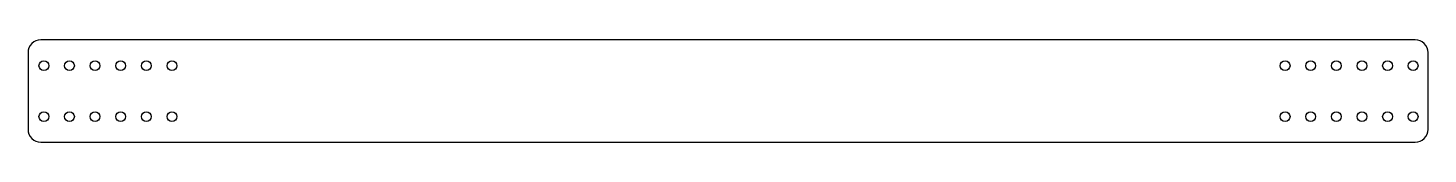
# Model space of a CAD drawing. Header units: inches. Extents: x -0.2 to 27.1, y 0 to 2.
import ezdxf

# ---------------------------------------------------------------- set-up
doc = ezdxf.new("R2010")
doc.units = ezdxf.units.IN
doc.header["$MEASUREMENT"] = 0

msp = doc.modelspace()

# ---------------------------------------------------------------- linework, layer by layer
msp.add_lwpolyline([(-0.25, 0.25, 0.414214), (0, 0), (26.837, 0, 0.414214), (27.087, 0.25), (27.087, 1.75, 0.414214), (26.837, 2), (0, 2, 0.414214), (-0.25, 1.75)], format="xyb", close=True)
for centre in [(0.06, 1.494), (0.56, 1.494), (1.06, 1.494), (1.56, 1.494), (2.06, 1.494), (2.56, 1.494), (24.297, 1.494), (24.797, 1.494), (25.297, 1.494), (25.797, 1.494), (26.297, 1.494), (26.797, 1.494), (0.06, 0.5), (0.56, 0.5), (1.06, 0.5), (1.56, 0.5), (2.06, 0.5), (2.56, 0.5), (24.297, 0.5), (24.797, 0.5), (25.297, 0.5), (25.797, 0.5), (26.297, 0.5), (26.797, 0.5)]:
    msp.add_circle(centre, 0.0955)

doc.saveas('drawing.dxf')
